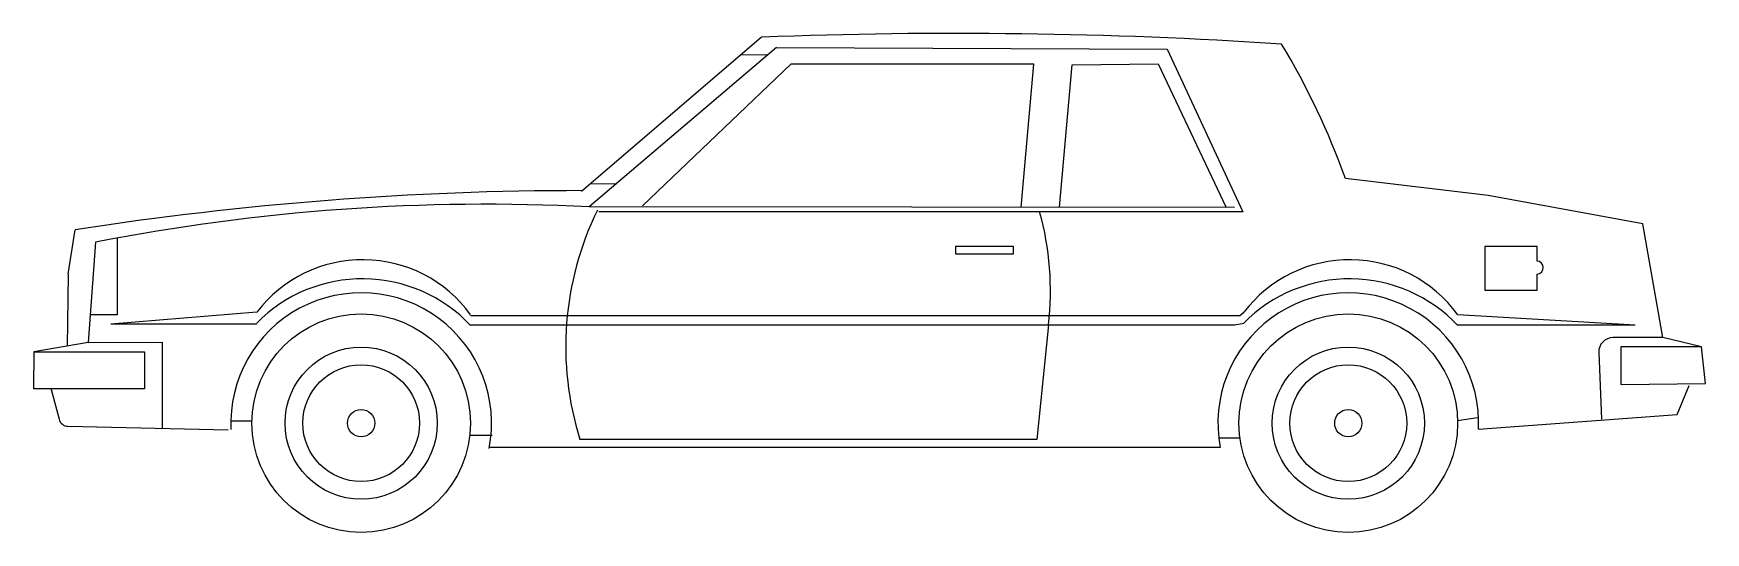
# Model space of a CAD drawing. Extents: x -0.79 to 3.25, y 0 to 1.21.
import ezdxf

# ---------------------------------------------------------------- set-up
doc = ezdxf.new("R2010")
doc.units = 0
doc.header["$LTSCALE"] = 1.2
doc.header["$MEASUREMENT"] = 0
doc.layers.add('CARRO', color=3, linetype='CONTINUOUS')

msp = doc.modelspace()

# ---------------------------------------------------------------- linework, layer by layer
at = {"layer": 'CARRO'}
for p, q in [((0.9702, 1.2024), (0.5343, 0.8293)), ((1.0059, 1.1776), (0.5532, 0.792)), ((1.0059, 1.1776), (1.9507, 1.1732)), ((1.9507, 1.1732), (2.1334, 0.7804)), ((1.0409, 1.1374), (0.6824, 0.7949)), ((0.9853, 1.16), (0.9194, 1.1589)), ((1.628, 1.1375), (1.0409, 1.1374)), ((1.5977, 0.7912), (1.628, 1.1375)), ((1.6906, 0.7911), (1.7208, 1.1355)), ((1.7208, 1.1355), (1.9287, 1.1381)), ((1.9287, 1.1381), (2.0931, 0.7907)), ((2.7267, 0.8199), (2.3821, 0.8608)), ((0.6202, 0.848), (0.5548, 0.8469)), ((3.1014, 0.7511), (2.7267, 0.8199)), ((2.1134, 0.7907), (0.5532, 0.792)), ((2.1334, 0.7804), (0.5764, 0.7804)), ((-0.7068, 0.6296), (-0.6898, 0.7365)), ((3.1496, 0.4758), (3.1014, 0.7511)), ((-0.6405, 0.7067), (-0.6586, 0.4637)), ((-0.5884, 0.7166), (-0.5884, 0.531)), ((1.4391, 0.6962), (1.4391, 0.6787)), ((1.5794, 0.6962), (1.4391, 0.6962)), ((1.5794, 0.6787), (1.5794, 0.6962)), ((2.8453, 0.6962), (2.7191, 0.6962)), ((2.7191, 0.6962), (2.7191, 0.591)), ((2.8453, 0.6611), (2.8453, 0.6962)), ((1.4391, 0.6787), (1.5794, 0.6787)), ((-0.7068, 0.6296), (-0.7094, 0.4551)), ((2.8453, 0.591), (2.8453, 0.6296)), ((2.7191, 0.591), (2.8453, 0.591)), ((-0.5884, 0.531), (-0.6536, 0.531)), ((-0.2507, 0.5372), (-0.6034, 0.5088)), ((0.2663, 0.5292), (2.1264, 0.5292)), ((2.1264, 0.5292), (2.1364, 0.5372)), ((2.6534, 0.5314), (3.0822, 0.5067)), ((-0.2507, 0.5088), (-0.6034, 0.5088)), ((0.2663, 0.5067), (2.1145, 0.5067)), ((1.6635, 0.5068), (1.6355, 0.2298)), ((2.1145, 0.5067), (2.1364, 0.5112)), ((2.6534, 0.5067), (3.0822, 0.5067)), ((-0.6586, 0.4637), (-0.79, 0.4414)), ((-0.6586, 0.4637), (-0.4792, 0.4647)), ((-0.4792, 0.4647), (-0.4792, 0.2564)), ((3.1496, 0.4758), (3.0289, 0.4758)), ((3.0476, 0.4535), (3.0476, 0.3628)), ((3.2428, 0.4535), (3.0476, 0.4535)), ((3.2428, 0.4535), (3.1496, 0.4758)), ((3.2528, 0.3648), (3.2428, 0.4535)), ((-0.79, 0.4414), (-0.7908, 0.3523)), ((-0.79, 0.4414), (-0.5222, 0.4414)), ((-0.5222, 0.4414), (-0.5222, 0.3523)), ((2.9946, 0.4401), (3.0013, 0.2787)), ((3.0476, 0.3628), (3.2528, 0.3648)), ((-0.5222, 0.3523), (-0.7908, 0.3523)), ((-0.7488, 0.3539), (-0.7289, 0.2785)), ((3.1845, 0.2896), (3.2134, 0.3598)), ((2.7037, 0.2541), (3.1845, 0.2896)), ((-0.7073, 0.2615), (-0.3198, 0.2529)), ((-0.3136, 0.2743), (-0.2623, 0.2743)), ((2.6532, 0.2754), (2.7015, 0.2824)), ((0.2634, 0.2397), (0.3183, 0.2397)), ((0.3109, 0.2105), (2.0789, 0.2105)), ((1.6355, 0.2298), (0.5308, 0.2298)), ((2.0755, 0.2335), (2.1266, 0.2333))]:
    msp.add_line(p, q, dxfattribs=at)
for centre, radius in [((0.0017, 0.2689), 0.2645), ((2.3888, 0.2689), 0.2645), ((0.0017, 0.2689), 0.1841), ((2.3888, 0.2689), 0.1841), ((0.0017, 0.2689), 0.1412), ((2.3888, 0.2689), 0.1412), ((0.0017, 0.2689), 0.0329), ((2.3888, 0.2689), 0.0329)]:
    msp.add_circle(centre, radius, dxfattribs=at)
for centre, radius, start, end in [((1.4404, -10.8239), 12.0355, 86.24967, 92.23894), ((0.6045, 0.2147), 1.8915, 19.9761, 30.8934), ((0.5319, -7.0844), 7.9157, 89.96542, 98.87787), ((0.3032, -4.1041), 4.9025, 87.0768, 101.0978), ((1.2434, 0.4543), 0.7471, 153.8259, 197.4876), ((0.9637, 0.5906), 0.7048, 353.1756, 15.6219), ((0.0056, 0.3422), 0.3221, 35.9669, 142.7528), ((2.3927, 0.3422), 0.3221, 35.9669, 142.7528), ((2.8444, 0.6454), 0.0158, 273.1798, 86.8202), ((0.005, 0.2587), 0.3594, 43.3567, 135.363), ((2.3921, 0.2587), 0.3594, 43.3567, 135.363), ((0.0017, 0.2689), 0.3153, 348.7663, 182.8486), ((2.3888, 0.2689), 0.3153, 357.3058, 190.6785), ((3.0289, 0.4415), 0.0343, 90, 182.3688), ((-0.7068, 0.2844), 0.0229, 194.794, 268.7224)]:
    msp.add_arc(centre, radius, start, end, dxfattribs=at)

doc.saveas('drawing.dxf')
